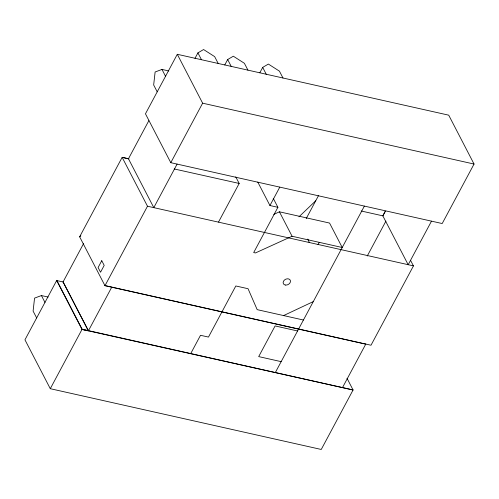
<?xml version="1.0" encoding="UTF-8"?>
<svg xmlns="http://www.w3.org/2000/svg" width="499" height="499" viewBox="0 0 499 499"><rect width="100%" height="100%" fill="white"/><g stroke="black" fill="none" stroke-linecap="round" stroke-linejoin="round"><path stroke-width="0.75" d="M365.736 344.167L104.977 285.69L79.64 236.813L122.155 157.347L128.948 158.863M177.295 54.297L145.458 113.803L170.795 162.68L442.195 223.546L474.05 164.046L448.713 115.169L177.295 54.297L202.631 103.181L474.05 164.046M177.095 164.096L153.798 207.64L128.461 158.763L148.845 120.658M63.049 281.966L56.668 280.538L81.998 329.415L88.379 330.849L63.049 281.966L83.539 243.662M194.978 58.371L197.922 52.875L203.586 49.538L214.657 56.624L218.206 63.473M104.977 285.69L147.492 206.224L122.155 157.347L128.461 158.763M170.795 162.68L202.631 103.181M50.287 388.696L82.123 329.19L56.786 280.313L24.95 339.813L50.287 388.696L321.25 449.462L353.074 389.981L347.011 378.273M224.768 64.951L227.663 59.543L233.326 56.206L244.398 63.298L247.947 70.147M111.732 287.206L88.435 330.75L63.099 281.866M259.798 72.804L262.692 67.396L268.362 64.065L279.434 71.151L282.983 78M218.518 222.061L239.183 183.445L235.765 176.864M190.668 353.697L200.517 335.291L208.47 337.075L235.815 285.971L248.047 288.715L257.185 309.648L303.429 320.021M273.783 214.383L279.421 211.813L329.558 223.059L342.227 247.498L292.09 236.258L255.451 252.949L253.692 252.556L277.899 207.316L269.94 205.526L279.789 187.125M306.211 218.581L318.643 195.352M318.05 244.572L319.129 242.558M275.298 372.597L364.382 206.099M367.252 256.012L385.908 221.138M431.479 221.188L408.182 264.732L382.845 215.855L385.39 211.089L382.858 215.861L361.17 210.996M342.495 387.604L365.792 344.061M298.963 216.828L315.724 200.804M79.64 236.813L80.857 235.84M283.607 315.574L313.272 301.614M168.781 70.958L161.982 69.43L155.12 71.993L153.667 84.973L157.216 91.822M48.116 297.061L41.417 295.558L34.556 298.115L33.102 311.095L36.652 317.944M174.238 168.961L239.183 183.445M81.998 329.415L353.074 389.981L82.11 329.209M147.492 206.224L413.465 265.873L371.006 345.233L105.033 285.584M297.566 330.974L275.105 325.934L258.694 356.604L281.162 361.644M410.583 260.403L413.44 265.911M262.692 67.396L266.248 74.251M227.663 59.543L231.212 66.392M197.922 52.875L201.471 59.724M273.252 198.346L277.899 207.316M279.421 211.813L292.09 236.258M257.783 182.079L269.94 205.526M161.982 69.43L165.531 76.285M41.417 295.558L44.966 302.406M307.814 239.071L309.374 242.645M101.759 260.69L98.103 267.514L100.549 272.223L104.197 265.399L101.759 260.69M285.565 285.072A3.867 2.938 -27.4 0 0 290.437 280.694A3.867 2.938 -27.4 0 0 284.418 280.051A3.867 2.938 -27.4 0 0 285.565 285.072"/></g></svg>
